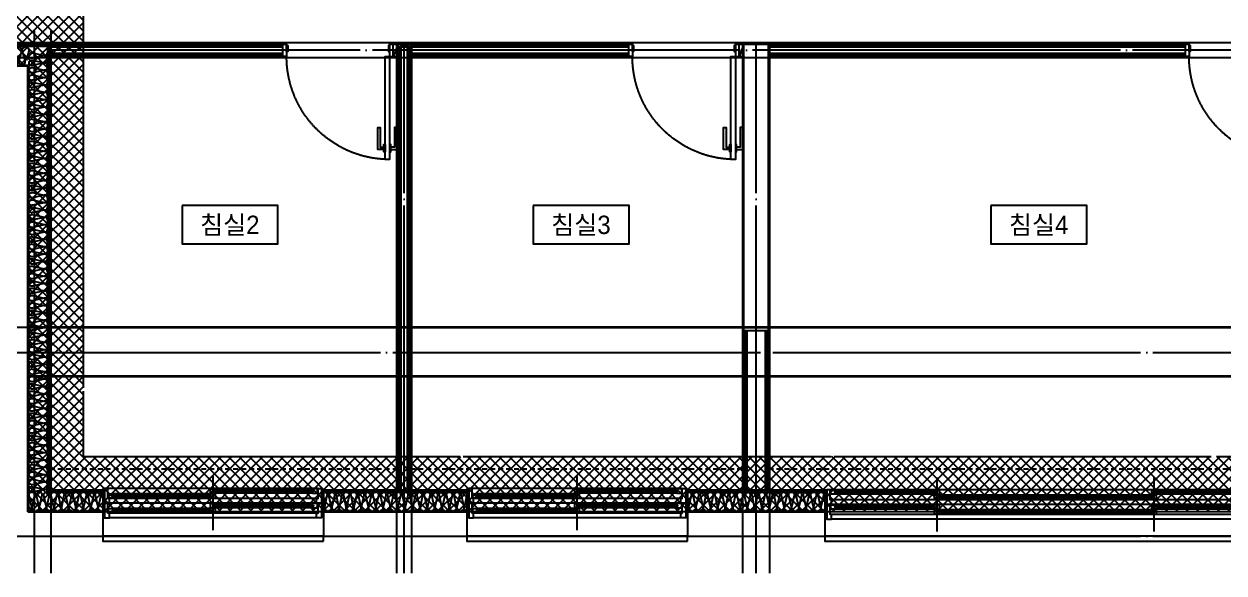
# Model space of a CAD drawing. Header units: millimetres. Extents: x -24416 to 92204, y -190080 to 23760.
# Drawn here: x 70105 to 79892, y -149682 to -145202 of the extents above; entities that cross this region are included whole.
import ezdxf
from ezdxf.enums import TextEntityAlignment as Align
from ezdxf.xclip import XClip

# ---------------------------------------------------------------- set-up
doc = ezdxf.new("R2010")
doc.units = ezdxf.units.MM
doc.header["$LTSCALE"] = 50
doc.header["$XCLIPFRAME"] = 0
for name, pattern in [('AUDIT_D_220706163347-0', [0]), ('CEN', [62, 60, -1, 0, -1]), ('H', [1.3, 0.8, -0.5]), ('HID', [2.5, 1.5, -1]), ('HIDDEN', [2, 1, -1]), ('평면도(기준)$0$CENTER2', [16.25, 15, -0.5, 0.25, -0.5])]:
    doc.linetypes.add(name, pattern=pattern)
for name, color, linetype, plot in [('AA-CEN', 1, 'CEN', False), ('Defpoint', 135, 'Continuous', False), ('MC', 135, 'Continuous', False)]:
    doc.layers.add(name, color=color, linetype=linetype, plot=plot)
for name, color, linetype in [('AA-단열-바닥-욕실', 30, 'Continuous'), ('CEN_CON', 1, 'CEN'), ('CEN_WALL', 12, 'CEN'), ('CONC', 2, 'Continuous'), ('dan1', 7, 'HID'), ('ELE3_CON', 7, 'Continuous'), ('HAT', 9, 'Continuous'), ('INS', 252, 'Continuous'), ('INSUL', 8, 'Continuous'), ('SINA-F-FRAME', 4, 'Continuous'), ('WAL_DRY', 7, 'Continuous'), ('WIN', 4, 'Continuous'), ('X - 단위세대$0$ETC', 6, 'Continuous'), ('실명', 3, 'AUDIT_D_220706163347-0'), ('실명박스', 7, 'AUDIT_D_220706163347-0'), ('커튼박스', 6, 'Continuous'), ('평면도(기준)$0$1.EC-F-DOOR', 4, 'Continuous'), ('평면도(기준)$0$1.EC-F-DOOR-F', 4, 'Continuous'), ('확장', 8, 'HIDDEN')]:
    doc.layers.add(name, color=color, linetype=linetype)
doc.styles.add('HAUD01', font='Dotum.ttf')

# ---------------------------------------------------------------- blocks, each defined once
blk = doc.blocks.new('WIN_이중창_1800')
at = {"layer": 'Defpoint'}
for p, q in [((-15, 240), (-15, 0)), ((1785, 240), (1785, 0))]:
    blk.add_line(p, q, dxfattribs=at)
at = {"layer": 'WIN'}
blk.add_line((885, -100), (885, 340), dxfattribs=at)
at = {"layer": 'WIN', "color": 8}
for p, q in [((1742, 240), (28, 240)), ((865, 196), (73, 196)), ((1697, 237), (905, 237)), ((1697, 202), (905, 202)), ((1730, 158), (40, 158)), ((1730, 120), (40, 120)), ((865, 161), (73, 161)), ((1697, 117), (905, 117)), ((1730, 38), (40, 38)), ((1730, 0), (40, 0)), ((865, 76), (73, 76)), ((865, 41), (73, 41)), ((1697, 82), (905, 82))]:
    blk.add_line(p, q, dxfattribs=at)
at = {"layer": 'WIN'}
for points in [[(40, 158), (28, 158), (28, 240), (0, 240), (0, 120), (40, 120), (40, 158)], [(73, 175.5), (73, 161), (33, 161), (33, 196), (73, 196), (73, 181.5)], [(905, 216.5), (905, 202), (865, 202), (865, 237), (905, 237), (905, 222.5)], [(865, 175.5), (865, 161), (905, 161), (905, 196), (865, 196), (865, 181.5)], [(1704, 222.5), (1704, 216.5), (898, 216.5), (898, 222.5), (1704, 222.5)], [(1697, 216.5), (1697, 202), (1737, 202), (1737, 237), (1697, 237), (1697, 222.5)], [(1730, 158), (1742, 158), (1742, 240), (1770, 240), (1770, 120), (1730, 120), (1730, 158)], [(40, 38), (28, 38), (28, 120), (0, 120), (0, 0), (40, 0), (40, 38)], [(872, 181.5), (872, 175.5), (66, 175.5), (66, 181.5), (872, 181.5)], [(905, 96.5), (905, 82), (865, 82), (865, 117), (905, 117), (905, 102.5)], [(1704, 102.5), (1704, 96.5), (898, 96.5), (898, 102.5), (1704, 102.5)], [(1697, 96.5), (1697, 82), (1737, 82), (1737, 117), (1697, 117), (1697, 102.5)], [(1730, 38), (1742, 38), (1742, 120), (1770, 120), (1770, 0), (1730, 0), (1730, 38)], [(73, 55.5), (73, 41), (33, 41), (33, 76), (73, 76), (73, 61.5)], [(872, 61.5), (872, 55.5), (66, 55.5), (66, 61.5), (872, 61.5)], [(865, 55.5), (865, 41), (905, 41), (905, 76), (865, 76), (865, 61.5)]]:
    blk.add_lwpolyline(points, dxfattribs=at)
blk = doc.blocks.new('WIN_이중창_3600')
at = {"layer": 'Defpoint'}
for p, q in [((-15, 240), (-15, 0)), ((3585, 240), (3585, 0))]:
    blk.add_line(p, q, dxfattribs=at)
at = {"layer": 'WIN'}
for p, q in [((900, -100), (900, 340)), ((2670, -100), (2670, 340))]:
    blk.add_line(p, q, dxfattribs=at)
at = {"layer": 'WIN', "color": 8}
for p, q in [((3542, 240), (28, 240)), ((880, 237), (73, 237)), ((880, 202), (73, 202)), ((2650, 196), (920, 196)), ((3497, 237), (2690, 237)), ((3497, 202), (2690, 202)), ((3530, 158), (40, 158)), ((3530, 120), (40, 120)), ((880, 117), (73, 117)), ((2650, 161), (920, 161)), ((3497, 117), (2690, 117)), ((3530, 38), (40, 38)), ((3530, 0), (40, 0)), ((880, 82), (73, 82)), ((2650, 76), (920, 76)), ((2650, 41), (920, 41)), ((3497, 82), (2690, 82))]:
    blk.add_line(p, q, dxfattribs=at)
at = {"layer": 'WIN'}
for points in [[(40, 158), (28, 158), (28, 240), (0, 240), (0, 120), (40, 120), (40, 158)], [(73, 216.5), (73, 202), (33, 202), (33, 237), (73, 237), (73, 222.5)], [(887, 222.5), (887, 216.5), (66, 216.5), (66, 222.5), (887, 222.5)], [(880, 216.5), (880, 202), (920, 202), (920, 237), (880, 237), (880, 222.5)], [(920, 175.5), (920, 161), (880, 161), (880, 196), (920, 196), (920, 181.5)], [(2690, 216.5), (2690, 202), (2650, 202), (2650, 237), (2690, 237), (2690, 222.5)], [(2650, 175.5), (2650, 161), (2690, 161), (2690, 196), (2650, 196), (2650, 181.5)], [(3504, 222.5), (3504, 216.5), (2683, 216.5), (2683, 222.5), (3504, 222.5)], [(3497, 216.5), (3497, 202), (3537, 202), (3537, 237), (3497, 237), (3497, 222.5)], [(3530, 158), (3542, 158), (3542, 240), (3570, 240), (3570, 120), (3530, 120), (3530, 158)], [(40, 38), (28, 38), (28, 120), (0, 120), (0, 0), (40, 0), (40, 38)], [(73, 96.5), (73, 82), (33, 82), (33, 117), (73, 117), (73, 102.5)], [(887, 102.5), (887, 96.5), (66, 96.5), (66, 102.5), (887, 102.5)], [(880, 96.5), (880, 82), (920, 82), (920, 117), (880, 117), (880, 102.5)], [(2657, 181.5), (2657, 175.5), (913, 175.5), (913, 181.5), (2657, 181.5)], [(2690, 96.5), (2690, 82), (2650, 82), (2650, 117), (2690, 117), (2690, 102.5)], [(3504, 102.5), (3504, 96.5), (2683, 96.5), (2683, 102.5), (3504, 102.5)], [(3497, 96.5), (3497, 82), (3537, 82), (3537, 117), (3497, 117), (3497, 102.5)], [(3530, 38), (3542, 38), (3542, 120), (3570, 120), (3570, 0), (3530, 0), (3530, 38)], [(920, 55.5), (920, 41), (880, 41), (880, 76), (920, 76), (920, 61.5)], [(2657, 61.5), (2657, 55.5), (913, 55.5), (913, 61.5), (2657, 61.5)], [(2650, 55.5), (2650, 41), (2690, 41), (2690, 76), (2650, 76), (2650, 61.5)]]:
    blk.add_lwpolyline(points, dxfattribs=at)
blk = doc.blocks.new('insul1')
blk.add_lwpolyline([(0, 0, 0.480617), (0.146, 0.183), (0.004, 0.817, -1.249969), (0.296, 0.817), (0.154, 0.183, 0.480617), (0.3, 0, 0.480617)], format="xyb")
blk = doc.blocks.new('DongSinsul_1')
at = {"layer": 'INSUL'}
blk.add_lwpolyline([(0, 0.25, 1.34403), (0.35, 0.25), (0.2, 0.75, -1.34403), (0.55, 0.75), (0.4, 0.25)], format="xyb", dxfattribs=at)
blk = doc.blocks.new('A$C3C3C21E6')
at = {"layer": '평면도(기준)$0$1.EC-F-DOOR'}
blk.add_lwpolyline([(70, -210), (70, -1049.6), (106, -1049.6), (106, -210), (70, -210)], dxfattribs=at)
at = {"layer": '평면도(기준)$0$1.EC-F-DOOR', "color": 8}
for points in [[(60, -969.6), (10, -969.6), (10, -789.6), (30, -789.6), (30, -949.6), (60, -949.6)], [(116.1, -969.6), (166.1, -969.6), (166.1, -789.6), (146.1, -789.6), (146.1, -949.6), (116.1, -949.6)]]:
    blk.add_lwpolyline(points, dxfattribs=at)
for points in [[(70, -929.6), (70, -989.6), (60, -989.6), (60, -929.6)], [(106, -929.6), (106, -989.6), (116, -989.6), (116, -929.6)]]:
    blk.add_lwpolyline(points, close=True, dxfattribs=at)
at = {"layer": '평면도(기준)$0$1.EC-F-DOOR', "color": 1, "linetype": '평면도(기준)$0$CENTER2', "ltscale": 6}
blk.add_arc((69.4, -209.7), 840.6, 272.49818, 359.98243, dxfattribs=at)
at = {"layer": '평면도(기준)$0$1.EC-F-DOOR-F'}
for points in [[(60, -110), (40, -110), (0, -110), (0, -98), (60, -98)], [(40, -110), (70, -110), (70, -210), (40, -210)], [(70, -120), (80, -120), (80, -170), (70, -170)], [(910, -120), (900, -120), (900, -170), (910, -170)], [(940, -110), (910, -110), (910, -210), (940, -210)], [(920, -110), (940, -110), (980, -110), (980, -98), (920, -98)], [(0, -222), (60, -222), (60, -210), (0, -210)], [(920, -222), (980, -222), (980, -210), (920, -210)]]:
    blk.add_lwpolyline(points, close=True, dxfattribs=at)
blk = doc.blocks.new('U-131A(확장)2', base_point=(284085.3, -82263.2))
at = {"layer": 'CEN_CON'}
for p, q in [((305085.3, -82563.2), (305085.3, -78238.2)), ((299020.3, -82263.2), (314255.3, -82263.2))]:
    blk.add_line(p, q, dxfattribs=at)
at = {"layer": 'CEN_WALL'}
for p, q in [((299200.3, -82563.2), (299200.3, -78138.2)), ((302215.3, -82563.2), (302215.3, -78238.2)), ((314255.3, -78298.2), (299325.3, -78298.2)), ((299020.3, -80763.2), (314255.3, -80763.2))]:
    blk.add_line(p, q, dxfattribs=at)
at = {"layer": 'CONC'}
for p, q in [((304985.3, -80588.2), (304985.3, -78248.2)), ((304985.3, -78248.2), (305185.3, -78248.2)), ((305185.3, -80588.2), (305185.3, -78248.2)), ((299145.3, -78428.2), (298425.3, -78428.2)), ((299145.3, -82063.2), (299145.3, -78428.2)), ((305185.3, -80588.2), (304985.3, -80588.2)), ((299145.3, -82063.2), (299755.3, -82063.2)), ((299755.3, -82063.2), (299755.3, -82263.2)), ((301555.3, -82063.2), (302725.3, -82063.2)), ((301555.3, -82063.2), (301555.3, -82263.2)), ((302725.3, -82063.2), (302725.3, -82263.2)), ((304525.3, -82063.2), (305645.3, -82063.2)), ((304525.3, -82063.2), (304525.3, -82263.2)), ((305645.3, -82063.2), (305645.3, -82263.2)), ((299020.3, -82263.2), (299755.3, -82263.2)), ((301555.3, -82263.2), (302725.3, -82263.2)), ((304525.3, -82263.2), (305645.3, -82263.2))]:
    blk.add_line(p, q, dxfattribs=at)
at = {"layer": 'dan1'}
blk.add_lwpolyline([(288335.3, -80123.2), (288645.3, -80123.2), (288645.3, -81613.2), (295505.3, -81613.2), (295505.3, -77978.2), (299595.3, -77978.2), (299595.3, -81613.2), (309255.3, -81613.2), (309255.3, -73508.2), (308590.3, -73508.2), (308590.3, -72578.2), (305795.3, -72578.2), (305795.4, -75688.2), (305485.3, -75688.2)], dxfattribs=at)
at = {"layer": 'ELE3_CON'}
for p, q in [((301555.3, -82263.2), (299755.3, -82263.2)), ((304525.3, -82263.2), (302725.3, -82263.2)), ((309245.3, -82263.2), (305645.3, -82263.2))]:
    blk.add_line(p, q, dxfattribs=at)
at = {"layer": 'INS'}
for p, q in [((299305.3, -78268.2), (298410.3, -78268.2)), ((299305.3, -78268.2), (299305.3, -81903.2)), ((299150.3, -78423.2), (298410.3, -78423.2)), ((299150.3, -78423.2), (299150.3, -82058.2)), ((299305.3, -81903.2), (299770.3, -81903.2)), ((301540.3, -81903.2), (302740.3, -81903.2)), ((304510.3, -81903.2), (305660.3, -81903.2)), ((299150.3, -82058.2), (299770.3, -82058.2)), ((301540.3, -82058.2), (302740.3, -82058.2)), ((304510.3, -82058.2), (305660.3, -82058.2))]:
    blk.add_line(p, q, dxfattribs=at)
at = {"layer": 'MC'}
for p, q in [((299335.3, -82563.2), (299335.3, -78138.2)), ((314255.3, -78238.2), (299020.3, -78238.2)), ((302155.3, -82563.2), (302155.3, -78238.2)), ((302275.3, -82563.2), (302275.3, -78238.2)), ((304975.3, -82563.2), (304975.3, -78238.2)), ((305195.3, -82563.2), (305195.3, -78238.2)), ((314255.3, -78358.2), (299020.3, -78358.2)), ((299020.3, -80558.2), (314255.3, -80558.2))]:
    blk.add_line(p, q, dxfattribs=at)
at = {"layer": 'SINA-F-FRAME'}
for p, q in [((302165.3, -78248.2), (302125.3, -78348.2)), ((304985.3, -78248.2), (304945.3, -78348.2))]:
    blk.add_line(p, q, dxfattribs=at)
at = {"layer": 'WAL_DRY'}
for p, q in [((299325.3, -78248.2), (298410.3, -78248.2)), ((299315.3, -78258.2), (298410.3, -78258.2)), ((299315.3, -78258.2), (299315.3, -81893.2)), ((301225.3, -78248.2), (299325.3, -78248.2)), ((299325.3, -78248.2), (299325.3, -81883.2)), ((301225.3, -78260.7), (299325.3, -78260.7)), ((301225.3, -78273.2), (299325.3, -78273.2)), ((302165.3, -81883.2), (302165.3, -78248.2)), ((302265.3, -78248.2), (302165.3, -78248.2)), ((302177.8, -81883.2), (302177.8, -78260.7)), ((302252.8, -78260.7), (302177.8, -78260.7)), ((302190.3, -81883.2), (302190.3, -78273.2)), ((302240.3, -78273.2), (302190.3, -78273.2)), ((302240.3, -81883.2), (302240.3, -78273.2)), ((302252.8, -81883.2), (302252.8, -78260.7)), ((304045.3, -78248.2), (302265.3, -78248.2)), ((302265.3, -81883.2), (302265.3, -78248.2)), ((304045.3, -78260.7), (302265.3, -78260.7)), ((304045.3, -78273.2), (302265.3, -78273.2)), ((308585.3, -78248.2), (305185.3, -78248.2)), ((308585.3, -78260.7), (305185.3, -78260.7)), ((308585.3, -78273.2), (305185.3, -78273.2)), ((301225.3, -78323.2), (299325.3, -78323.2)), ((301225.3, -78335.7), (299325.3, -78335.7)), ((301225.3, -78348.2), (299325.3, -78348.2)), ((304045.3, -78323.2), (302265.3, -78323.2)), ((304045.3, -78335.7), (302265.3, -78335.7)), ((304045.3, -78348.2), (302265.3, -78348.2)), ((308585.3, -78323.2), (305185.3, -78323.2)), ((308585.3, -78335.7), (305185.3, -78335.7)), ((308585.3, -78348.2), (305185.3, -78348.2)), ((304985.3, -81883.2), (304985.3, -80588.2)), ((304997.8, -81883.2), (304997.8, -80588.2)), ((305010.3, -81883.2), (305010.3, -80588.2)), ((305160.3, -81883.2), (305160.3, -80588.2)), ((305172.8, -81883.2), (305172.8, -80588.2)), ((305185.3, -81883.2), (305185.3, -80588.2)), ((299315.3, -81893.2), (299770.3, -81893.2)), ((299325.3, -81883.2), (299770.3, -81883.2)), ((301540.3, -81883.2), (302740.3, -81883.2)), ((301540.3, -81893.2), (302740.3, -81893.2)), ((304510.3, -81883.2), (305660.3, -81883.2)), ((304510.3, -81893.2), (305660.3, -81893.2))]:
    blk.add_line(p, q, dxfattribs=at)
at = {"layer": 'X - 단위세대$0$ETC'}
for points in [[(301555.3, -82303.2), (301555.3, -82263.2), (299755.3, -82263.2), (299755.3, -82303.2), (301555.3, -82303.2)], [(304525.3, -82303.2), (304525.3, -82263.2), (302725.3, -82263.2), (302725.3, -82303.2), (304525.3, -82303.2)], [(309245.3, -82303.2), (309245.3, -82263.2), (305645.3, -82263.2), (305645.3, -82303.2), (309245.3, -82303.2)]]:
    blk.add_lwpolyline(points, dxfattribs=at)
at = {"layer": '커튼박스', "linetype": 'H'}
for p, q in [((299325.3, -81714.2), (302165.3, -81714.2)), ((302265.3, -81714.2), (304985.3, -81714.2)), ((305185.3, -81714.2), (309525.3, -81714.2))]:
    blk.add_line(p, q, dxfattribs=at)
at = {"layer": '확장', "ltscale": 0.5, "const_width": 20, "flags": 128}
for points in [[(309515.3, -80558.2), (299145.3, -80558.2)], [(309515.3, -80958.2), (299145.3, -80958.2)]]:
    blk.add_lwpolyline(points, dxfattribs=at)
at = {"layer": 'INS', "xscale": 150.0000000000002, "yscale": 150.0000000000002, "zscale": 150.0000000000002, "rotation": 90, "row_count": 1, "column_count": 60, "row_spacing": -4.733165431326071e-30, "column_spacing": 60.00000000000009}
blk.add_blockref('insul1', (299305.3, -81903.2), dxfattribs=at)
at = {"layer": 'INS', "xscale": 150, "yscale": 150, "zscale": 150, "row_count": 1, "row_spacing": 0, "column_spacing": 60}
for p, column_count in [((299155.3, -82053.2), 10), ((301540.3, -82053.2), 20), ((304510.3, -82053.2), 19)]:
    blk.add_blockref('insul1', p, dxfattribs=dict(at, column_count=column_count))
at = {"layer": 'INSUL', "xscale": 150, "yscale": 150, "zscale": 150, "row_count": 1, "column_count": 12, "row_spacing": 1, "column_spacing": 60}
blk.add_blockref('DongSinsul_1', (298410.3, -78418.2), dxfattribs=at)
at = {"layer": 'SINA-F-FRAME', "xscale": -1}
for p in [(302165.3, -78138.2), (304985.3, -78138.2), (309525.3, -78138.2)]:
    blk.add_blockref('A$C3C3C21E6', p, dxfattribs=at)
at = {"layer": 'WIN'}
for name, p in [('WIN_이중창_1800', (299770.3, -82113.2)), ('WIN_이중창_1800', (302740.3, -82113.2)), ('WIN_이중창_3600', (305660.3, -82123.2))]:
    blk.add_blockref(name, p, dxfattribs=at)
blk = doc.blocks.new('A$C415C5DAF')
at = {"layer": '실명박스'}
for points in [[(58908.8, -165061.2), (58908.8, -165373.7), (59690.5, -165373.7), (59690.5, -165061.2)], [(61772.4, -165061.2), (61772.4, -165373.7), (62554, -165373.7), (62554, -165061.2)], [(65505.7, -165061.2), (65505.7, -165373.7), (66287.3, -165373.7), (66287.3, -165061.2)]]:
    blk.add_lwpolyline(points, close=True, dxfattribs=at)
at = {"layer": '실명', "style": 'HAUD01'}
for s, p in [('침실2', (59298.2, -165215.3)), ('침실3', (62161.8, -165215.3)), ('침실4', (65895.1, -165215.3))]:
    blk.add_text(s, height=150, dxfattribs=at).set_placement(p, align=Align.MIDDLE)
blk = doc.blocks.new('A$C1CAF0AFA')
at = {"layer": 'HAT'}
h = blk.add_hatch(dxfattribs=at)
h.set_pattern_fill('_USER', color=5, scale=60, angle=45, double=1, pattern_type=0)
h.set_pattern_definition([(45, (0, 5940), (-42.426407, 42.426407), []), (135, (0, 5940), (-42.426407, -42.426407), [])])
h.paths.add_polyline_path([(69886.9, -166567.4), (69886.9, -166117.4), (67816.9, -166117.4), (67816.9, -165967.4), (66416.9, -165967.4), (66416.9, -166117.4), (63686.9, -166117.4), (63686.9, -163007.4), (59946.9, -163007.4), (59946.9, -165012.4), (57446.9, -165012.4), (57446.9, -163597.4), (55506.9, -163597.4), (55506.9, -164047.4), (56996.9, -164047.4), (56996.9, -165462.4), (59126.9, -165462.4), (59126.9, -165172.4), (59326.9, -165172.4), (59326.9, -165462.4), (60396.9, -165462.4), (60396.9, -163457.4), (63236.9, -163457.4), (63236.9, -166567.4), (63546.9, -166567.4), (63546.9, -166244.9), (63746.9, -166244.9), (63746.9, -166567.4)], flags=17)
h.paths.add_polyline_path([(66496.9, -168857.4), (70586.9, -168857.4), (70586.9, -172492.4), (80246.9, -172492.4), (80246.9, -164387.4), (79581.9, -164387.4), (79581.9, -163457.4), (76786.9, -163457.4), (76786.9, -166567.4), (76476.9, -166567.4), (76476.9, -166244.9), (76276.9, -166244.9), (76276.9, -166567.4), (70136.9, -166567.4), (70136.9, -166117.6), (76336.9, -166117.4), (76336.9, -163007.4), (80076.9, -163007.4), (80076.9, -163872.4), (80696.9, -163872.4), (80696.9, -172942.4), (70136.9, -172942.4), (70136.9, -169307.4), (66946.9, -169307.4), (66946.9, -172942.4), (59186.9, -172942.4), (59186.9, -171452.4), (55506.9, -171452.4), (55506.9, -171002.4), (59126.9, -171002.4), (59126.9, -171292.4), (59326.9, -171292.4), (59326.9, -171002.4), (59636.9, -171002.4), (59636.9, -172492.4), (66496.9, -172492.4)])
at = {"layer": 'AA-CEN', "color": 4}
blk.add_lwpolyline([(66496.9, -168857.4), (70586.9, -168857.4), (70586.9, -172492.4), (80246.9, -172492.4), (80246.9, -164387.4), (79581.9, -164387.4), (79581.9, -163457.4), (76786.9, -163457.4), (76786.9, -166567.4), (76476.9, -166567.4), (76476.9, -166244.9), (76276.9, -166244.9), (76276.9, -166567.4), (70136.9, -166567.4), (70136.9, -166117.6), (76336.9, -166117.4), (76336.9, -163007.4), (80076.9, -163007.4), (80076.9, -163872.4), (80696.9, -163872.4), (80696.9, -172942.4), (70136.9, -172942.4), (70136.9, -169307.4), (66946.9, -169307.4)], dxfattribs=at)

msp = doc.modelspace()

# ---------------------------------------------------------------- block references
ref = msp.add_blockref('U-131A(확장)2', (55076.9, -149382.4))
XClip(ref).set_block_clipping_path([(282739.2818310418, -82563.1562753955), (314255.3468844853, -68838.1562753955)])
at = {"layer": 'AA-단열-바닥-욕실'}
msp.add_blockref('A$C1CAF0AFA', (0, 23760), dxfattribs=at)
at = {"layer": '실명박스'}
msp.add_blockref('A$C415C5DAF', (12485.4, 18377.1), dxfattribs=at)

doc.saveas('drawing.dxf')
